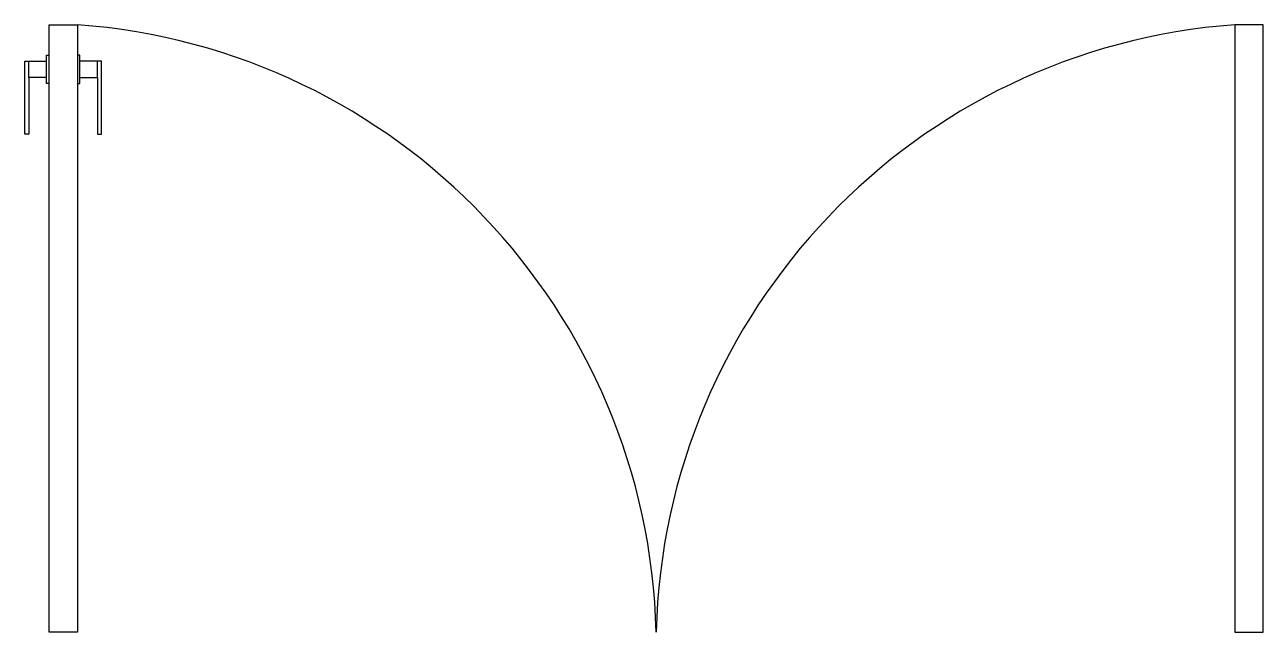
# Model space of a CAD drawing. Header units: millimetres. Extents: x 11.08 to 12.61, y 11.3 to 12.05.
import ezdxf

# ---------------------------------------------------------------- set-up
doc = ezdxf.new("R2010")
doc.units = ezdxf.units.MM
doc.header["$LTSCALE"] = 10
for name, color, linetype in [('ger_txt_r80', 2, 'Continuous'), ('PORTAS', 2, 'Continuous'), ('Portas_maçanetas', 1, 'Continuous')]:
    doc.layers.add(name, color=color, linetype=linetype)

# ---------------------------------------------------------------- blocks, each defined once
blk = doc.blocks.new('maçaneta_01')
at = {"layer": 'Portas_maçanetas', "color": 1}
for points in [[(0, -0.0725), (-0.003, -0.0725), (-0.003, -0.065), (-0.025, -0.065), (-0.025, -0.135), (-0.03, -0.135), (-0.03, -0.045), (-0.003, -0.045), (-0.003, -0.0375), (0, -0.0375)], [(-0.025, -0.065), (-0.025, -0.045)], [(-0.003, -0.065), (-0.003, -0.045)], [(0.035, -0.0725), (0.038, -0.0725), (0.038, -0.065), (0.06, -0.065), (0.06, -0.135), (0.065, -0.135), (0.065, -0.045), (0.038, -0.045), (0.038, -0.0375), (0.035, -0.0375)], [(0.038, -0.065), (0.038, -0.045)], [(0.06, -0.065), (0.06, -0.045)]]:
    blk.add_lwpolyline(points, dxfattribs=at)

msp = doc.modelspace()

# ---------------------------------------------------------------- linework, layer by layer
at = {"layer": 'ger_txt_r80', "color": 1}
for centre, start, end in [((11.0879, 11.2818), 1.4223, 85.84), ((12.6298, 11.2818), 94.16, 178.5777)]:
    msp.add_arc(centre, 0.7712, start, end, dxfattribs=at)
at = {"layer": 'PORTAS'}
for points in [[(11.1088, 12.051), (11.1438, 12.051), (11.1438, 11.301), (11.1088, 11.301)], [(12.6088, 12.051), (12.5738, 12.051), (12.5738, 11.301), (12.6088, 11.301)]]:
    msp.add_lwpolyline(points, close=True, dxfattribs=at)

# ---------------------------------------------------------------- block references
at = {"layer": 'Portas_maçanetas'}
msp.add_blockref('maçaneta_01', (11.1088, 12.051), dxfattribs=at)

doc.saveas('drawing.dxf')
